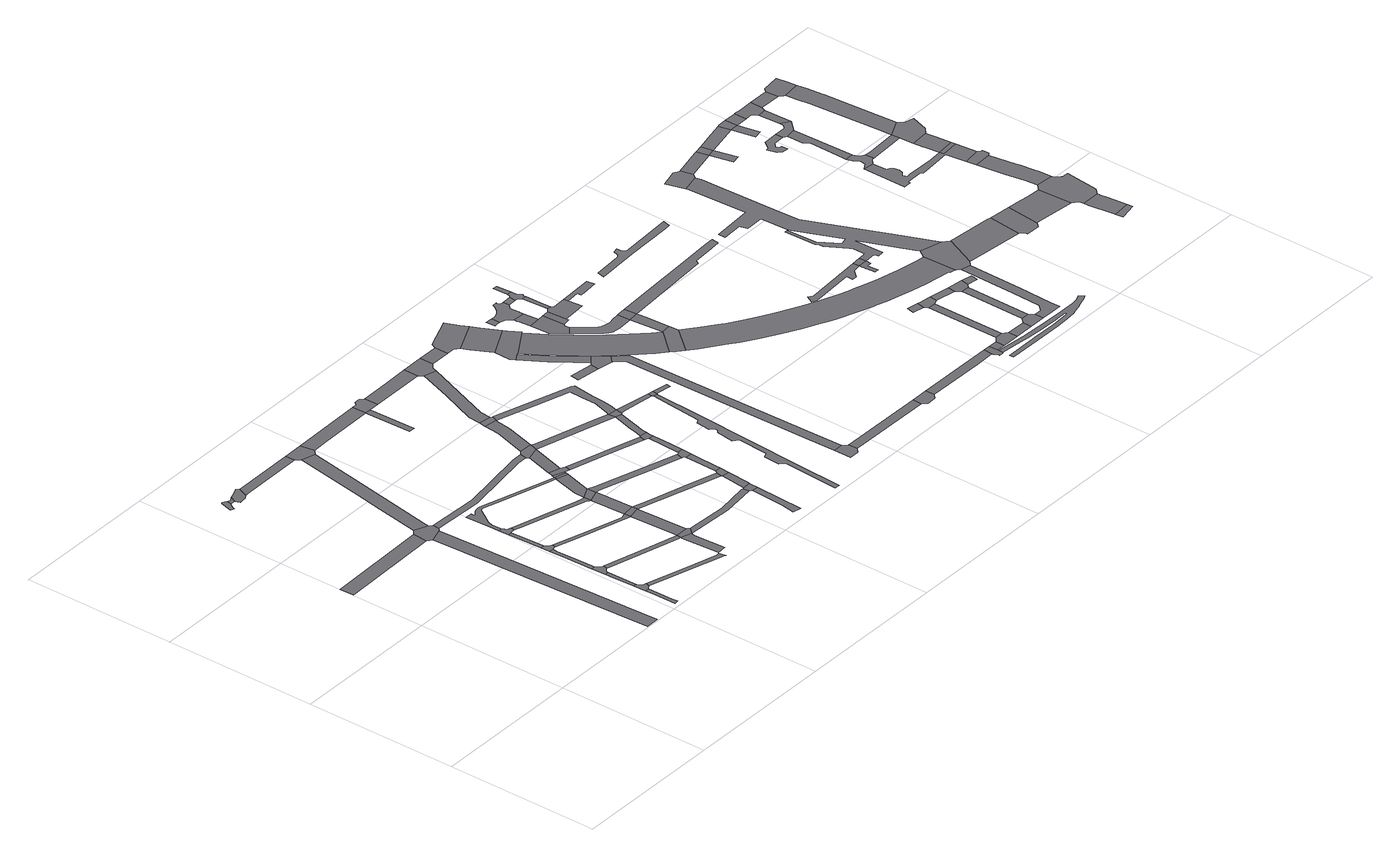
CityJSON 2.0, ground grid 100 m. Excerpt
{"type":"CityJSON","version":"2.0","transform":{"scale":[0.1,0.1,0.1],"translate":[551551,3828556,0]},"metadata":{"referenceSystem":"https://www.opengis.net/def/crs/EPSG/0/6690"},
"CityObjects":{
"road1":{"type":"Road","attributes":{"RoadStructureAttribute.sectionType":"1"},"geometry":[{"type":"MultiSurface","lod":"1","boundaries":[[[0,1,2,3]]]}]},
"road2":{"type":"Road","attributes":{"RoadStructureAttribute.sectionType":"1"},"geometry":[{"type":"MultiSurface","lod":"1","boundaries":[[[4,5,6,7,8,9]]]}]},
"road3":{"type":"Road","geometry":[{"type":"MultiSurface","lod":"1","boundaries":[[[10,11,12,13,14,15,16,17,18,19]]]}]},
"road4":{"type":"Road","attributes":{"RoadStructureAttribute.sectionType":"1"},"geometry":[{"type":"MultiSurface","lod":"1","boundaries":[[[20,21,19,18,22]]]}]},
"road5":{"type":"Road","attributes":{"RoadStructureAttribute.sectionType":"1"},"geometry":[{"type":"MultiSurface","lod":"1","boundaries":[[[23,24,25,26,27,28]]]}]},
"road6":{"type":"Road","geometry":[{"type":"MultiSurface","lod":"1","boundaries":[[[29,30,31,32,33,25,24,34,35,36,37]]]}]},
"road7":{"type":"Road","geometry":[{"type":"MultiSurface","lod":"1","boundaries":[[[38,39,40,20,22,41,42,43,44,45,46,47,48]]]}]},
"road8":{"type":"Road","attributes":{"RoadStructureAttribute.sectionType":"1"},"geometry":[{"type":"MultiSurface","lod":"1","boundaries":[[[49,50,51,33,32]]]}]},
"road9":{"type":"Road","geometry":[{"type":"MultiSurface","lod":"1","boundaries":[[[52,0,3,6,5,53,54,55]]]}]},
"road10":{"type":"Road","geometry":[{"type":"MultiSurface","lod":"1","boundaries":[[[56,57,58,59,50,49,60,61,62,63]]]}]},
"road11":{"type":"Road","attributes":{"RoadStructureAttribute.sectionType":"1"},"geometry":[{"type":"MultiSurface","lod":"1","boundaries":[[[64,65,66,67,68,69,70,59,58]]]}]},
"road12":{"type":"Road","geometry":[{"type":"MultiSurface","lod":"1","boundaries":[[[71,72,73,74,69,68,75,76,77]]]}]},
"road13":{"type":"Road","attributes":{"RoadStructureAttribute.sectionType":"1"},"geometry":[{"type":"MultiSurface","lod":"1","boundaries":[[[78,79,80,81,82,74,73]]]}]},
"road14":{"type":"Road","attributes":{"RoadStructureAttribute.sectionType":"1"},"geometry":[{"type":"MultiSurface","lod":"1","boundaries":[[[83,84,85,37,36,86,87,88,89,90,91]]]}]},
"road15":{"type":"Road","geometry":[{"type":"MultiSurface","lod":"1","boundaries":[[[92,93,94,95,81,80,96,97,98]]]}]},
"road16":{"type":"Road","attributes":{"RoadStructureAttribute.sectionType":"1"},"geometry":[{"type":"MultiSurface","lod":"1","boundaries":[[[99,48,47,100,101,102]]]}]},
"road17":{"type":"Road","attributes":{"RoadStructureAttribute.sectionType":"1"},"geometry":[{"type":"MultiSurface","lod":"1","boundaries":[[[103,104,105,52,55,106,107,108,109]]]}]},
"road18":{"type":"Road","attributes":{"RoadStructureAttribute.sectionType":"1"},"geometry":[{"type":"MultiSurface","lod":"1","boundaries":[[[110,111,63,62,112,113,114,115,116]]]}]},
"road19":{"type":"Road","attributes":{"RoadStructureAttribute.sectionType":"1"},"geometry":[{"type":"MultiSurface","lod":"1","boundaries":[[[117,118,119,77,76,120,121,122,123]]]}]},
"road20":{"type":"Road","attributes":{"RoadStructureAttribute.sectionType":"1"},"geometry":[{"type":"MultiSurface","lod":"1","boundaries":[[[124,125,126,127,128,98,97,129,130,131,132,133,134]]]}]},
"road21":{"type":"Road","geometry":[{"type":"MultiSurface","lod":"1","boundaries":[[[135,99,102,103,109,136]]]}]},
"road22":{"type":"Road","attributes":{"RoadStructureAttribute.sectionType":"1"},"geometry":[{"type":"MultiSurface","lod":"1","boundaries":[[[115,137,138,139,140,141]]]}]},
"road23":{"type":"Road","attributes":{"RoadStructureAttribute.sectionType":"1"},"geometry":[{"type":"MultiSurface","lod":"1","boundaries":[[[142,143,144,145,146,147,148,149,150,151,152,153,95,94,154,155,156,157,158,159,160,161,162,163,164]]]}]},
"road24":{"type":"Road","geometry":[{"type":"MultiSurface","lod":"1","boundaries":[[[165,166,167,168,54,53,169,170,171,172,173]]]}]},
"road25":{"type":"Road","geometry":[{"type":"MultiSurface","lod":"1","boundaries":[[[116,115,141,174,175,176]]]}]},
"road26":{"type":"Road","attributes":{"RoadStructureAttribute.sectionType":"1"},"geometry":[{"type":"MultiSurface","lod":"1","boundaries":[[[177,178,179,122,180,181,116,176]]]}]},
"road27":{"type":"Road","geometry":[{"type":"MultiSurface","lod":"1","boundaries":[[[182,123,122,179]]]}]},
"road28":{"type":"Road","attributes":{"RoadStructureAttribute.sectionType":"1"},"geometry":[{"type":"MultiSurface","lod":"1","boundaries":[[[183,184,133,185,186,123,182]]]}]},
"road29":{"type":"Road","geometry":[{"type":"MultiSurface","lod":"1","boundaries":[[[187,134,133,184]]]}]},
"road30":{"type":"Road","attributes":{"RoadStructureAttribute.sectionType":"1"},"geometry":[{"type":"MultiSurface","lod":"1","boundaries":[[[163,188,189,134,187,190,191]]]}]},
"road31":{"type":"Road","attributes":{"RoadStructureAttribute.sectionType":"1"},"geometry":[{"type":"MultiSurface","lod":"1","boundaries":[[[192,135,136,193,194,195]]]}]},
"road32":{"type":"Road","attributes":{"RoadStructureAttribute.sectionType":"1"},"geometry":[{"type":"MultiSurface","lod":"1","boundaries":[[[196,197,198,174,141,199,200]]]}]},
"road33":{"type":"Road","geometry":[{"type":"MultiSurface","lod":"1","boundaries":[[[164,163,191,201]]]}]},
"road34":{"type":"Road","attributes":{"RoadStructureAttribute.sectionType":"1"},"geometry":[{"type":"MultiSurface","lod":"1","boundaries":[[[202,164,201,203]]]}]},
"road35":{"type":"Road","geometry":[{"type":"MultiSurface","lod":"1","boundaries":[[[204,205,202,203,206,207,208]]]}]},
"road36":{"type":"Road","attributes":{"RoadStructureAttribute.sectionType":"1"},"geometry":[{"type":"MultiSurface","lod":"1","boundaries":[[[209,210,211,204,208]]]}]},
"road37":{"type":"Road","attributes":{"RoadStructureAttribute.sectionType":"1"},"geometry":[{"type":"MultiSurface","lod":"1","boundaries":[[[212,213,182,179,214,215,216]]]}]},
"road38":{"type":"Road","geometry":[{"type":"MultiSurface","lod":"1","boundaries":[[[217,165,173,211,210,218]]]}]},
"road39":{"type":"Road","attributes":{"RoadStructureAttribute.sectionType":"1"},"geometry":[{"type":"MultiSurface","lod":"1","boundaries":[[[219,220,221,222,195]]]}]},
"road40":{"type":"Road","attributes":{"RoadStructureAttribute.sectionType":"1"},"geometry":[{"type":"MultiSurface","lod":"1","boundaries":[[[223,187,184,224,225,226,227]]]}]},
"road41":{"type":"Road","attributes":{"RoadStructureAttribute.sectionType":"1"},"geometry":[{"type":"MultiSurface","lod":"1","boundaries":[[[228,229,230,231,232]]]}]},
"road42":{"type":"Road","geometry":[{"type":"MultiSurface","lod":"1","boundaries":[[[233,234,235,192,195,222,236,237,238]]]}]},
"road43":{"type":"Road","attributes":{"RoadStructureAttribute.sectionType":"1"},"geometry":[{"type":"MultiSurface","lod":"1","boundaries":[[[239,240,217,218,241,242,243]]]}]},
"road44":{"type":"Road","geometry":[{"type":"MultiSurface","lod":"1","boundaries":[[[244,245,196,200,228,232]]]}]},
"road45":{"type":"Road","attributes":{"RoadStructureAttribute.sectionType":"1"},"geometry":[{"type":"MultiSurface","lod":"1","boundaries":[[[207,206,246,247,248]]]}]},
"road46":{"type":"Road","attributes":{"RoadStructureAttribute.sectionType":"1"},"geometry":[{"type":"MultiSurface","lod":"1","boundaries":[[[249,245,244,250,251]]]}]},
"road47":{"type":"Road","geometry":[{"type":"MultiSurface","lod":"1","boundaries":[[[252,239,243,253,254]]]}]},
"road48":{"type":"Road","geometry":[{"type":"MultiSurface","lod":"1","boundaries":[[[255,256,216,215,249,251,257]]]}]},
"road49":{"type":"Road","attributes":{"RoadStructureAttribute.sectionType":"1"},"geometry":[{"type":"MultiSurface","lod":"1","boundaries":[[[258,259,255,257,260,261,262]]]}]},
"road50":{"type":"Road","attributes":{"RoadStructureAttribute.sectionType":"1"},"geometry":[{"type":"MultiSurface","lod":"1","boundaries":[[[263,264,218,210,265,266,267]]]}]},
"road51":{"type":"Road","geometry":[{"type":"MultiSurface","lod":"1","boundaries":[[[268,269,227,226,270,258,262,271]]]}]},
"road52":{"type":"Road","attributes":{"RoadStructureAttribute.sectionType":"1"},"geometry":[{"type":"MultiSurface","lod":"1","boundaries":[[[272,273,238,237,274]]]}]},
"road53":{"type":"Road","attributes":{"RoadStructureAttribute.sectionType":"1"},"geometry":[{"type":"MultiSurface","lod":"1","boundaries":[[[275,276,268,271,277,278]]]}]},
"road54":{"type":"Road","attributes":{"RoadStructureAttribute.sectionType":"1"},"geometry":[{"type":"MultiSurface","lod":"1","boundaries":[[[279,280,281,252,254,282,283]]]}]},
"road55":{"type":"Road","geometry":[{"type":"MultiSurface","lod":"1","boundaries":[[[284,248,247,285,275,278,286,287]]]}]},
"road56":{"type":"Road","attributes":{"RoadStructureAttribute.sectionType":"1"},"geometry":[{"type":"MultiSurface","lod":"1","boundaries":[[[288,289,290,291,292,293,294,295,253,243,296,297,298,299,300,267,301]]]}]},
"road57":{"type":"Road","attributes":{"RoadStructureAttribute.sectionType":"1"},"geometry":[{"type":"MultiSurface","lod":"1","boundaries":[[[266,302,303,284,287,304,305,306]]]}]},
"road58":{"type":"Road","geometry":[{"type":"MultiSurface","lod":"1","boundaries":[[[267,266,306,307,301]]]}]},
"road59":{"type":"Road","attributes":{"RoadStructureAttribute.sectionType":"1"},"geometry":[{"type":"MultiSurface","lod":"1","boundaries":[[[308,309,310,311,312,313,314,315,316,317,318,319,320,321,322,323,324,325,326,327]]]}]},
"road60":{"type":"Road","geometry":[{"type":"MultiSurface","lod":"1","boundaries":[[[328,272,274,279,283,329,330]]]}]},
"road61":{"type":"Road","geometry":[{"type":"MultiSurface","lod":"1","boundaries":[[[331,332,333,334,335,336]]]}]},
"road62":{"type":"Road","attributes":{"RoadStructureAttribute.sectionType":"1"},"geometry":[{"type":"MultiSurface","lod":"1","boundaries":[[[301,307,337,338,339]]]}]},
"road63":{"type":"Road","attributes":{"RoadStructureAttribute.sectionType":"1"},"geometry":[{"type":"MultiSurface","lod":"1","boundaries":[[[340,328,330,341]]]}]},
"road64":{"type":"Road","geometry":[{"type":"MultiSurface","lod":"1","boundaries":[[[339,338,308,327,342,343]]]}]},
"road65":{"type":"Road","geometry":[{"type":"MultiSurface","lod":"1","boundaries":[[[344,345,346,347,348]]]}]},
"road66":{"type":"Road","geometry":[{"type":"MultiSurface","lod":"1","boundaries":[[[349,350,351,343,342]]]}]},
"road67":{"type":"Road","attributes":{"RoadStructureAttribute.sectionType":"1"},"geometry":[{"type":"MultiSurface","lod":"1","boundaries":[[[352,353,354,355,356,357,358,332,331]]]}]},
"road68":{"type":"Road","geometry":[{"type":"MultiSurface","lod":"1","boundaries":[[[359,360,361,340,341,362,363,364]]]}]},
"road69":{"type":"Road","attributes":{"RoadStructureAttribute.sectionType":"1"},"geometry":[{"type":"MultiSurface","lod":"1","boundaries":[[[365,366,367,368,369,370,371,372,373,374]]]}]},
"road70":{"type":"Road","attributes":{"RoadStructureAttribute.sectionType":"1"},"geometry":[{"type":"MultiSurface","lod":"1","boundaries":[[[375,364,363,376,377,378]]]}]},
"road71":{"type":"Road","geometry":[{"type":"MultiSurface","lod":"1","boundaries":[[[379,380,378,377,381,369,368,382,383]]]}]},
"road72":{"type":"Road","attributes":{"RoadStructureAttribute.sectionType":"1"},"geometry":[{"type":"MultiSurface","lod":"1","boundaries":[[[336,335,384,385]]]}]},
"road73":{"type":"Road","geometry":[{"type":"MultiSurface","lod":"1","boundaries":[[[386,374,373,387,348,347,355,354]]]}]},
"road74":{"type":"Road","geometry":[{"type":"MultiSurface","lod":"1","boundaries":[[[388,389,390,391,392,393,394]]]}]},
"road75":{"type":"Road","attributes":{"RoadStructureAttribute.sectionType":"1"},"geometry":[{"type":"MultiSurface","lod":"1","boundaries":[[[395,396,397,398,399,400,383,382,401,402,403,404,405,406,407,408,409]]]}]},
"road76":{"type":"Road","geometry":[{"type":"MultiSurface","lod":"1","boundaries":[[[410,411,412,413,414,415,416,417,418]]]}]},
"road77":{"type":"Road","attributes":{"RoadStructureAttribute.sectionType":"1"},"geometry":[{"type":"MultiSurface","lod":"1","boundaries":[[[419,420,421,412,411,422]]]}]},
"road78":{"type":"Road","geometry":[{"type":"MultiSurface","lod":"1","boundaries":[[[423,424,425,426,427,428,429,430,431,432,433,434,394,393,435,436,437,419,422,438,439,440,441,442,443,444]]]}]},
"road79":{"type":"Road","attributes":{"RoadStructureAttribute.sectionType":"1"},"geometry":[{"type":"MultiSurface","lod":"1","boundaries":[[[445,410,418,446]]]}]},
"road80":{"type":"Road","attributes":{"RoadStructureAttribute.sectionType":"1"},"geometry":[{"type":"MultiSurface","lod":"1","boundaries":[[[447,448,449,450,451,415,414,452,453,454,455,456,457,458,459,460]]]}]},
"road81":{"type":"Road","geometry":[{"type":"MultiSurface","lod":"1","boundaries":[[[385,384,461,462,463,464]]]}]},
"road82":{"type":"Road","geometry":[{"type":"MultiSurface","lod":"1","boundaries":[[[465,409,408,466,467,468]]]}]},
"road83":{"type":"Road","attributes":{"RoadStructureAttribute.sectionType":"1"},"geometry":[{"type":"MultiSurface","lod":"1","boundaries":[[[469,444,443,470]]]}]},
"road84":{"type":"Road","attributes":{"RoadStructureAttribute.sectionType":"1"},"geometry":[{"type":"MultiSurface","lod":"1","boundaries":[[[471,472,473,474,475]]]}]},
"road85":{"type":"Road","geometry":[{"type":"MultiSurface","lod":"1","boundaries":[[[474,476,445,446,477,478,479,480,481,482,483,475]]]}]},
"road86":{"type":"Road","geometry":[{"type":"MultiSurface","lod":"1","boundaries":[[[484,485,486,487,488,489,469,470,490,473,472]]]}]},
"road87":{"type":"Road","attributes":{"RoadStructureAttribute.sectionType":"1"},"geometry":[{"type":"MultiSurface","lod":"1","boundaries":[[[491,492,493,459,494,409,465]]]}]},
"road88":{"type":"Road","geometry":[{"type":"MultiSurface","lod":"1","boundaries":[[[495,496,497,498,488,487]]]}]},
"road89":{"type":"Road","geometry":[{"type":"MultiSurface","lod":"1","boundaries":[[[499,500,460,459,493]]]}]},
"road90":{"type":"Road","attributes":{"RoadStructureAttribute.sectionType":"1"},"geometry":[{"type":"MultiSurface","lod":"1","boundaries":[[[501,502,503,504,505,481,480]]]}]},
"road91":{"type":"Road","attributes":{"RoadStructureAttribute.sectionType":"1"},"geometry":[{"type":"MultiSurface","lod":"1","boundaries":[[[506,464,463,507,508,509]]]}]},
"road92":{"type":"Road","geometry":[{"type":"MultiSurface","lod":"1","boundaries":[[[509,508,510,511,512,513,514,515,516,517,518]]]}]},
"road93":{"type":"Road","attributes":{"RoadStructureAttribute.sectionType":"1"},"geometry":[{"type":"MultiSurface","lod":"1","boundaries":[[[519,520,521,522,523,524,525,526,527,528,529,499,493]]]}]},
"road94":{"type":"Road","geometry":[{"type":"MultiSurface","lod":"1","boundaries":[[[530,531,532,533,534,535,536,537,538,539,540,541,542,543,544,545,546,547,548,549,550,551,552,468,467,553,554,555,556,557,558,559,560,561,562,563,564,565,566,567,568,569,570,571,572,573,574]]]}]},
"road95":{"type":"Road","attributes":{"RoadStructureAttribute.sectionType":"1"},"geometry":[{"type":"MultiSurface","lod":"1","boundaries":[[[518,517,575,576]]]}]},
"road96":{"type":"Road","geometry":[{"type":"MultiSurface","lod":"1","boundaries":[[[577,576,575,578,579,580,581,582]]]}]},
"road97":{"type":"Road","geometry":[{"type":"MultiSurface","lod":"1","boundaries":[[[583,584,585,586,587,588,589,590,591,592,593,594,595,596,597]]]}]},
"road98":{"type":"Road","attributes":{"RoadStructureAttribute.sectionType":"1"},"geometry":[{"type":"MultiSurface","lod":"1","boundaries":[[[598,577,582,599]]]}]},
"road99":{"type":"Road","geometry":[{"type":"MultiSurface","lod":"1","boundaries":[[[600,601,602,603,604]]]}]},
"road100":{"type":"Road","attributes":{"RoadStructureAttribute.sectionType":"1"},"geometry":[{"type":"MultiSurface","lod":"1","boundaries":[[[581,580,605,606]]]}]},
"road101":{"type":"Road","attributes":{"RoadStructureAttribute.sectionType":"1"},"geometry":[{"type":"MultiSurface","lod":"1","boundaries":[[[607,608,609,610,611,612,613,614,615,616]]]}]},
"road102":{"type":"Road","geometry":[{"type":"MultiSurface","lod":"1","boundaries":[[[617,618,604,603,598,599,619,620]]]}]},
"road103":{"type":"Road","geometry":[{"type":"MultiSurface","lod":"1","boundaries":[[[621,622,623,624,625,626,627,628,629,630,631,632,633,634,635,636,637,638,639,640,641,642,516,515,643,644,645,646,647,648,649,650,651,652,653,654,655,656,657,658,659]]]}]},
"road104":{"type":"Road","geometry":[{"type":"MultiSurface","lod":"1","boundaries":[[[660,606,605,661,662,663,664,665]]]}]},
"road105":{"type":"Road","attributes":{"RoadStructureAttribute.sectionType":"1"},"geometry":[{"type":"MultiSurface","lod":"1","boundaries":[[[620,619,666,667]]]}]},
"road106":{"type":"Road","attributes":{"RoadStructureAttribute.sectionType":"1"},"geometry":[{"type":"MultiSurface","lod":"1","boundaries":[[[668,660,665,669]]]}]},
"road107":{"type":"Road","geometry":[{"type":"MultiSurface","lod":"1","boundaries":[[[616,670,671,672,673,674]]]}]},
"road108":{"type":"Road","geometry":[{"type":"MultiSurface","lod":"1","boundaries":[[[667,666,668,669,675,676]]]}]},
"road109":{"type":"Road","geometry":[{"type":"MultiSurface","lod":"1","boundaries":[[[677,607,616,674]]]}]},
"road110":{"type":"Road","attributes":{"RoadStructureAttribute.sectionType":"1"},"geometry":[{"type":"MultiSurface","lod":"1","boundaries":[[[678,679,680,681,682,662,661,683,684,685,686,687]]]}]},
"road111":{"type":"Road","geometry":[{"type":"MultiSurface","lod":"1","boundaries":[[[688,689,690,676,675]]]}]},
"road112":{"type":"Road","geometry":[{"type":"MultiSurface","lod":"1","boundaries":[[[691,692,693,694,695,696,697,698,699,700,701,702,703,704,705,706,707,708,709,710,711,712,713,714,715,716,717,718,719,720,721,722,723,724,725,726,727,677,674,728,729,730,731,732,733,734,735,736]]]}]},
"road113":{"type":"Road","geometry":[{"type":"MultiSurface","lod":"1","boundaries":[[[735,737,574,573,738,678,687,739,740,741,742,736]]]}]},
"road114":{"type":"Road","geometry":[{"type":"MultiSurface","lod":"1","boundaries":[[[743,744,745,700,699,746,747,748,749]]]}]},
"road115":{"type":"Road","attributes":{"RoadStructureAttribute.sectionType":"1"},"geometry":[{"type":"MultiSurface","lod":"1","boundaries":[[[750,741,740,751,752,753]]]}]},
"road116":{"type":"Road","attributes":{"RoadStructureAttribute.sectionType":"1"},"geometry":[{"type":"MultiSurface","lod":"1","boundaries":[[[754,755,749,748,756]]]}]},
"road117":{"type":"Road","geometry":[{"type":"MultiSurface","lod":"1","boundaries":[[[753,752,757,758,759,760,761,762,763]]]}]},
"road118":{"type":"Road","geometry":[{"type":"MultiSurface","lod":"1","boundaries":[[[764,765,766,756]]]}]},
"road119":{"type":"Road","geometry":[{"type":"MultiSurface","lod":"1","boundaries":[[[767,754,756,766]]]}]},
"road120":{"type":"Road","attributes":{"RoadStructureAttribute.sectionType":"1"},"geometry":[{"type":"MultiSurface","lod":"1","boundaries":[[[768,769,767,766,770]]]}]},
"road121":{"type":"Road","attributes":{"RoadStructureAttribute.sectionType":"1"},"geometry":[{"type":"MultiSurface","lod":"1","boundaries":[[[771,772,773,763,762,774,775,776]]]}]},
"road122":{"type":"Road","attributes":{"RoadStructureAttribute.sectionType":"1"},"geometry":[{"type":"MultiSurface","lod":"1","boundaries":[[[777,778,779,780,781,782,783,784,785,786,787,788]]]}]},
"road123":{"type":"Road","geometry":[{"type":"MultiSurface","lod":"1","boundaries":[[[789,790,791,792,793,794,795,796,797,798,799,800,801,802,803,804,805,806]]]}]},
"road124":{"type":"Road","geometry":[{"type":"MultiSurface","lod":"1","boundaries":[[[807,808,809,770]]]}]},
"road125":{"type":"Road","geometry":[{"type":"MultiSurface","lod":"1","boundaries":[[[810,811,768,770,809]]]}]},
"road126":{"type":"Road","attributes":{"RoadStructureAttribute.sectionType":"1"},"geometry":[{"type":"MultiSurface","lod":"1","boundaries":[[[812,813,814,815,816,817,794,793]]]}]},
"road127":{"type":"Road","geometry":[{"type":"MultiSurface","lod":"1","boundaries":[[[818,819,820,821]]]}]},
"road128":{"type":"Road","attributes":{"function":"3","RoadStructureAttribute.sectionType":"1"},"geometry":[{"type":"MultiSurface","lod":"1","boundaries":[[[822,823,824,819,818,825,826,827,828]]]}]},
"road129":{"type":"Road","attributes":{"RoadStructureAttribute.sectionType":"1"},"geometry":[{"type":"MultiSurface","lod":"1","boundaries":[[[829,830,810,809,831]]]}]},
"road130":{"type":"Road","attributes":{"RoadStructureAttribute.sectionType":"1"},"geometry":[{"type":"MultiSurface","lod":"1","boundaries":[[[801,832,833,834,835,836,837,838,839,840,841,842,843,844,845,846,847,848,849,850,851,852,853,854,802]]]}]},
"road131":{"type":"Road","geometry":[{"type":"MultiSurface","lod":"1","boundaries":[[[855,856,857,777,788,814,813,858]]]}]},
"road132":{"type":"Road","geometry":[{"type":"MultiSurface","lod":"1","boundaries":[[[859,860,861,776,775,862,863,822,828,864,865,866,867,868,869,870,871]]]}]},
"road133":{"type":"Road","attributes":{"RoadStructureAttribute.sectionType":"1"},"geometry":[{"type":"MultiSurface","lod":"1","boundaries":[[[872,873,874,806,805,804,875]]]}]},
"road134":{"type":"Road","attributes":{"RoadStructureAttribute.sectionType":"1"},"geometry":[{"type":"MultiSurface","lod":"1","boundaries":[[[876,877,855,858]]]}]},
"road135":{"type":"Road","attributes":{"function":"3","RoadStructureAttribute.sectionType":"1"},"geometry":[{"type":"MultiSurface","lod":"1","boundaries":[[[878,879,880,881,882,883,884,885,886,859,871]]]}]},
"road136":{"type":"Road","geometry":[{"type":"MultiSurface","lod":"1","boundaries":[[[887,829,831,888,877,876,889,890,891]]]}]},
"road137":{"type":"Road","geometry":[{"type":"MultiSurface","lod":"1","boundaries":[[[892,893,842,841,884,883,894,895,896,897]]]}]},
"road138":{"type":"Road","geometry":[{"type":"MultiSurface","lod":"1","boundaries":[[[898,845,844,843]]]}]},
"road139":{"type":"Road","attributes":{"function":"3","RoadStructureAttribute.sectionType":"1"},"geometry":[{"type":"MultiSurface","lod":"1","boundaries":[[[899,900,901,902,903,845,898]]]}]},
"road140":{"type":"Road","attributes":{"RoadStructureAttribute.sectionType":"1"},"geometry":[{"type":"MultiSurface","lod":"1","boundaries":[[[890,889,904,905,906]]]}]},
"road141":{"type":"Road","geometry":[{"type":"MultiSurface","lod":"1","boundaries":[[[907,908,909,872,875,901,900,910,911]]]}]},
"road142":{"type":"Road","attributes":{"function":"3","RoadStructureAttribute.sectionType":"1"},"geometry":[{"type":"MultiSurface","lod":"1","boundaries":[[[912,913,914,915,916,917,918,919,920,921,922,872,909]]]}]},
"road143":{"type":"Road","geometry":[{"type":"MultiSurface","lod":"1","boundaries":[[[923,924,925,926,906,905,927,917,916]]]}]}
},
"vertices":[
[686,1595,0],[5,1581,0],[7,1487,0],[680,1503,0],
[846,433,0],[801,1507,0],[711,1478,0],[756,432,0],[774,7,0],[864,11,0],
[278,2632,0],[271,2628,0],[266,2627,0],[243,2549,0],[247,2545,0],[267,2538,0],[272,2551,0],[282,2572,0],[292,2584,0],[300,2615,0],
[346,2621,0],[321,2606,0],[326,2582,0],
[1074,73,0],[1070,235,0],[1046,234,0],[1047,192,0],[1052,32,0],[1077,33,0],
[1094,283,0],[1079,293,0],[1072,303,0],[1066,318,0],[1043,317,0],[1077,243,0],[1089,250,0],[1097,253,0],[1105,280,0],
[426,2652,0],[374,2630,0],[374,2629,0],[341,2552,0],[362,2601,0],[346,2562,0],[343,2554,0],[342,2552,0],[386,2555,0],[413,2572,0],[438,2633,0],
[1060,513,0],[1036,512,0],[1037,480,0],
[718,1621,0],[820,1524,0],[823,1566,0],[802,1586,0],
[1084,575,0],[1069,590,0],[1059,608,0],[1033,607,0],[1064,530,0],[1077,540,0],[1087,543,0],[1095,572,0],
[1058,623,0],[1050,765,0],[1048,870,0],[1051,887,0],[1053,897,0],[1023,897,0],[1027,772,0],
[1075,930,0],[1060,942,0],[1047,957,0],[1021,956,0],[1066,903,0],[1078,903,0],[1086,927,0],
[1047,975,0],[1039,1092,0],[1035,1180,0],[1013,1179,0],[1019,1034,0],
[1578,145,0],[1575,146,0],[1355,208,0],[1177,229,0],[1468,147,0],[1575,114,0],[1588,110,0],[1602,104,0],[1590,148,0],
[1050,1220,0],[1042,1235,0],[1035,1247,0],[1011,1246,0],[1045,1185,0],[1068,1185,0],[1076,1212,0],
[855,2638,0],[455,2572,0],[839,2577,0],[856,2578,0],
[883,2548,0],[800,2085,0],[767,1897,0],[809,1625,0],[859,1900,0],[912,2195,0],[972,2522,0],
[1572,444,0],[1402,488,0],[1104,541,0],[1315,483,0],[1572,415,0],[1584,412,0],[1587,440,0],
[1569,801,0],[1539,792,0],[1258,872,0],[1236,854,0],[1569,760,0],[1575,760,0],[1574,803,0],
[1564,1082,0],[1556,1080,0],[1546,1080,0],[1508,1089,0],[1138,1193,0],[1128,1165,0],[1546,1045,0],[1556,1037,0],[1564,1035,0],[1566,1034,0],[1565,1083,0],
[987,2639,0],[1002,2549,0],
[1583,400,0],[1597,155,0],[1658,158,0],[1645,365,0],[1653,389,0],
[1563,1350,0],[1338,1417,0],[1130,1478,0],[1110,1478,0],[1090,1475,0],[1075,1467,0],[1053,1450,0],[1045,1447,0],[1042,1457,0],[1045,1472,0],[1002,1474,0],[1009,1284,0],[1031,1317,0],[1044,1350,0],[1075,1400,0],[1107,1450,0],[1120,1458,0],[1135,1455,0],[1218,1429,0],[1476,1354,0],[1563,1329,0],[1611,1316,0],[1617,1334,0],
[1681,1623,0],[1610,1622,0],[1372,1587,0],[1157,1555,0],[1154,1514,0],[1178,1516,0],[1406,1550,0],[1608,1581,0],[1669,1580,0],
[1688,429,0],[1678,441,0],[1669,441,0],
[1671,448,0],[1657,772,0],[1657,775,0],[1576,746,0],[1589,461,0],
[1655,813,0],
[1645,1057,0],[1645,1060,0],[1566,1025,0],[1573,805,0],
[1643,1121,0],
[1609,1308,0],[1564,1150,0],[1643,1128,0],[1689,1294,0],
[1467,2646,0],[1120,2552,0],[1465,2555,0],[1469,2556,0],
[2180,442,0],[2169,441,0],[1960,415,0],[1961,375,0],[2185,402,0],
[1694,1313,0],
[1624,1354,0],[1697,1323,0],
[1634,1389,0],[1627,1363,0],[1728,1314,0],[1738,1351,0],[1709,1367,0],
[1760,1541,0],[1774,1586,0],[1683,1562,0],
[2047,702,0],[1764,779,0],[1799,735,0],[2205,616,0],[2213,656,0],
[1706,1643,0],[1789,1637,0],
[1469,2541,0],[1476,2249,0],[1516,2250,0],[1509,2556,0],
[1686,1101,0],[1669,1063,0],[1952,974,0],[2210,901,0],[2220,941,0],
[2201,388,0],[2187,166,0],[2171,79,0],[2226,69,0],[2241,386,0],
[1555,2669,0],[1515,2666,0],[1497,2647,0],[1516,2556,0],[1576,2556,0],[1575,2648,0],
[1778,1951,0],[1766,1850,0],[1845,1834,0],[1858,1931,0],[1860,1941,0],
[2244,447,0],[2191,442,0],
[1989,1244,0],[2219,1174,0],[2230,1209,0],
[2211,609,0],[2245,457,0],[2256,605,0],
[1784,1995,0],[1878,1978,0],[1865,1985,0],
[2227,671,0],[2220,659,0],[2261,669,0],
[2230,884,0],[2229,811,0],[2265,709,0],[2271,837,0],[2273,882,0],
[2244,1504,0],[1813,1627,0],[2089,1500,0],[2300,1439,0],[2294,1489,0],
[2242,949,0],[2235,941,0],[2223,896,0],[2275,948,0],
[1938,2652,0],[1770,2650,0],[1939,2559,0],
[2250,1162,0],[2246,1064,0],[2279,1039,0],[2282,1161,0],
[1961,2528,0],[1883,2309,0],[1794,2077,0],[1872,2057,0],[2040,2507,0],
[2237,1216,0],[2237,1169,0],[2282,1192,0],[2285,1209,0],
[2371,1535,0],[2378,1588,0],[2385,1665,0],[2400,1810,0],[2394,1815,0],[2388,1820,0],[2128,1903,0],[1890,1973,0],[2116,1860,0],[2339,1792,0],[2335,1700,0],[2336,1612,0],[2304,1507,0],[2359,1483,0],
[2263,1319,0],[2247,1249,0],[2289,1239,0],[2306,1300,0],[2342,1430,0],
[2355,1440,0],
[2595,1402,0],[2586,1317,0],[2563,1061,0],[2536,1049,0],[2527,954,0],[2555,930,0],[2549,913,0],[2530,898,0],[2518,784,0],[2549,757,0],[2537,559,0],[2502,542,0],[2495,438,0],[2526,408,0],[2506,45,0],[2537,42,0],[2556,350,0],[2579,707,0],[2601,1090,0],[2620,1398,0],
[2083,2653,0],[2051,2540,0],[2084,2565,0],
[2858,278,0],[2795,276,0],[2797,164,0],[2859,165,0],[2887,190,0],[2885,250,0],
[2392,1438,0],[2590,1412,0],[2595,1441,0],
[2215,2654,0],[2216,2566,0],
[2625,1403,0],[2627,1435,0],
[2470,1888,0],[2466,1861,0],[2462,1834,0],[2614,1813,0],[2622,1867,0],
[2633,1403,0],[2728,1391,0],[2731,1420,0],
[2854,453,0],[2827,1761,0],[2760,1834,0],[2718,1796,0],[2720,1794,0],[2769,1736,0],[2792,452,0],
[2477,2688,0],[2441,2769,0],[2234,2688,0],[2268,2566,0],[2300,2541,0],[2501,2637,0],
[2638,1981,0],[2575,2067,0],[2518,2151,0],[2451,2256,0],[2403,2225,0],[2500,2075,0],[2583,1962,0],[2638,1891,0],[2642,1886,0],[2686,1922,0],
[2527,2583,0],[2323,2489,0],[2386,2364,0],[2586,2470,0],
[2639,2373,0],[2598,2448,0],[2383,2256,0],[2458,2260,0],[2632,2369,0],
[3459,187,0],[3459,247,0],
[2729,1869,0],[2633,1878,0],
[2591,2589,0],[2593,2572,0],[2595,2552,0],[2597,2529,0],[2611,2529,0],[2638,2529,0],[2637,2584,0],
[3081,1803,0],[2997,1888,0],[2908,1986,0],[2849,2058,0],[2792,2131,0],[2712,2245,0],[2520,2161,0],[2579,2074,0],[2650,1977,0],[2727,1881,0],[2786,1814,0],[2866,1728,0],[2937,1658,0],[2993,1607,0],[3129,1760,0],
[2837,2381,0],[2796,2378,0],[2716,2372,0],[2725,2247,0],[2793,2160,0],[2839,2196,0],[2835,2214,0],[2835,2224,0],[2846,2237,0],
[2706,2481,0],[2709,2460,0],[2710,2454,0],[2789,2477,0],
[2792,2637,0],[2785,2639,0],[2781,2643,0],[2777,2653,0],[2777,2665,0],[2748,2663,0],[2742,2646,0],[2724,2617,0],[2703,2602,0],[2701,2600,0],[2684,2592,0],[2666,2587,0],[2662,2525,0],[2681,2514,0],[2698,2493,0],[2787,2504,0],[2786,2509,0],[2785,2528,0],[2785,2536,0],[2782,2572,0],[2807,2596,0],[2805,2637,0],
[2885,2384,0],[2895,2242,0],
[3057,2057,0],[3021,2049,0],[2983,2054,0],[2958,2060,0],[2930,2080,0],[2910,2009,0],[2933,1989,0],[2944,1979,0],[2958,1976,0],[2976,1972,0],[3011,1971,0],[3059,1973,0],[3111,1976,0],[3104,2061,0],
[3486,159,0],[3548,162,0],[3575,188,0],[3575,247,0],
[3191,1764,0],[3025,1579,0],[3063,1547,0],[3195,1703,0],
[2870,2641,0],[2863,2598,0],
[2932,2478,0],[2929,2576,0],[2902,2575,0],[2911,2408,0],[2935,2401,0],
[2903,2400,0],[2894,2260,0],[2988,2266,0],[3051,2269,0],[3043,2362,0],[3041,2393,0],[2953,2388,0],[2943,2393,0],
[2928,2590,0],[2936,2600,0],[2917,2628,0],[2915,2668,0],[2885,2667,0],[2879,2649,0],[2883,2598,0],
[3181,1928,0],[3178,1964,0],[3177,1983,0],[3127,1785,0],
[2910,2765,0],[2889,2766,0],[2881,2766,0],[2883,2725,0],
[3171,2066,0],[3116,2062,0],
[3130,2370,0],[3133,2343,0],[3161,2345,0],[3268,2354,0],[3260,2404,0],
[3961,245,0],[3962,185,0],[4089,185,0],[4096,245,0],
[4090,176,0],[4094,171,0],[4109,154,0],[4107,143,0],[4133,143,0],[4138,148,0],[4141,177,0],[4141,185,0],[4141,245,0],
[3784,2026,0],[3798,2052,0],[3943,2061,0],[3954,2062,0],[4011,2066,0],[4020,2116,0],[3945,2111,0],[3943,2111,0],[3790,2102,0],[3386,2078,0],[3237,2071,0],
[4567,1088,0],[4497,1099,0],[4426,1113,0],[4363,1127,0],[4312,1138,0],[4245,1155,0],[4160,1179,0],[4151,1182,0],[4142,1185,0],[4090,1201,0],[4026,1223,0],[3951,1251,0],[3906,1270,0],[3808,1313,0],[3673,1381,0],[3665,1385,0],[3660,1388,0],[3606,1417,0],[3549,1451,0],[3476,1495,0],[3413,1537,0],[3392,1551,0],[3281,1633,0],[3118,1500,0],[3244,1408,0],[3311,1359,0],[3409,1296,0],[3516,1234,0],[3640,1167,0],[3738,1121,0],[3783,1100,0],[3831,1080,0],[3953,1031,0],[4055,998,0],[4083,989,0],[4084,989,0],[4139,972,0],[4217,950,0],[4312,927,0],[4411,906,0],[4495,892,0],[4584,880,0],[4583,871,0],[4619,866,0],[4612,1082,0],
[4200,185,0],[4200,244,0],
[4235,271,0],[4234,185,0],[4283,184,0],[4316,184,0],[4316,244,0],[4285,272,0],
[3575,2437,0],[3565,2422,0],[3552,2417,0],[3365,2405,0],[3355,2357,0],[3630,2372,0],[3940,2386,0],[3980,2388,0],[3992,2436,0],[3940,2433,0],[3635,2417,0],[3625,2430,0],[3619,2447,0],[3614,2472,0],[3582,2464,0],
[4233,743,0],[4283,743,0],
[4154,835,0],[4150,813,0],[4145,786,0],[4220,772,0],[4229,821,0],
[4441,184,0],[4441,243,0],
[4318,1351,0],[3929,1324,0],[3902,1343,0],[3874,1294,0],[3907,1279,0],[4194,1297,0],[4193,1254,0],[4225,1255,0],[4265,1301,0],[4320,1308,0],
[4265,816,0],[4262,816,0],[4315,758,0],[4323,808,0],
[4361,71,0],[4407,71,0],[4537,70,0],[4625,74,0],[4659,77,0],[4690,80,0],[4714,87,0],[4754,97,0],[4784,108,0],[4835,125,0],[4863,139,0],[4842,168,0],[4803,150,0],[4786,148,0],[4771,147,0],[4663,148,0],[4579,148,0],[4469,152,0],[4468,152,0],[4336,159,0],[4320,159,0],[4317,160,0],[4255,136,0],[4318,129,0],[4337,129,0],[4342,128,0],[4380,126,0],[4468,122,0],[4578,118,0],[4663,118,0],[4668,117,0],[4667,112,0],[4657,107,0],[4624,104,0],[4536,100,0],[4366,101,0],[4350,101,0],[4141,101,0],[4141,71,0],
[4475,274,0],[4550,184,0],[4550,243,0],[4542,253,0],[4540,256,0],[4525,274,0],
[4450,736,0],[4458,785,0],
[4478,702,0],[4528,701,0],
[4328,1201,0],[4355,1203,0],[4351,1273,0],[4380,1276,0],[4381,1308,0],
[4551,721,0],[4559,770,0],
[4378,1355,0],
[4645,840,0],[4645,834,0],[4638,470,0],[4635,280,0],[4601,243,0],[4631,184,0],[4694,184,0],[4695,250,0],[4700,471,0],[4706,826,0],
[4622,710,0],[4626,735,0],[4630,759,0],
[4716,1281,0],[4682,1364,0],[4609,1539,0],[4475,1862,0],[4468,2031,0],[4458,2309,0],[4455,2384,0],[4450,2533,0],[4441,2569,0],[4324,2538,0],[4330,2518,0],[4338,2305,0],[4344,2151,0],[4345,2132,0],[4083,2117,0],[4078,2069,0],[4215,2078,0],[4228,2028,0],[4234,2024,0],[4349,2030,0],[4349,2026,0],[4355,1858,0],[4356,1839,0],[4362,1823,0],[4483,1534,0],[4436,1520,0],[4357,1646,0],[4347,1842,0],[4329,1840,0],[4335,1632,0],[4345,1620,0],[4347,1585,0],[4425,1460,0],[4433,1445,0],[4436,1374,0],[4434,1364,0],[4422,1358,0],[4455,1311,0],[4460,1307,0],[4465,1286,0],[4506,1289,0],[4498,1497,0],[4501,1489,0],[4637,1159,0],[4647,1134,0],[4792,1099,0],
[4632,1112,0],[4624,861,0],[4713,833,0],[4737,853,0],[4832,1066,0],[4793,1096,0],
[4439,2675,0],[4406,2696,0],[4290,2666,0],[4460,2596,0],[4461,2599,0],[4462,2600,0],[4442,2675,0],
[5130,1034,0],[4759,851,0],[5125,814,0],[5148,1032,0],
[4648,2723,0],[4630,2719,0],[4666,2645,0],
[5143,796,0],[5151,788,0],[5151,770,0],[5242,769,0],[5265,795,0],[5268,798,0],[5291,1017,0],
[4698,2498,0],[4752,2510,0],[4719,2658,0],
[4701,2735,0],
[4922,2786,0],[4799,2758,0],[4940,2707,0],
[5438,1002,0],[5362,1010,0],[5361,1010,0],[5300,795,0],[5542,771,0],[5532,993,0],
[5056,2484,0],[4962,2482,0],[4924,2431,0],[4907,2430,0],[4923,2368,0],[4944,2346,0],[4987,2342,0],[4986,2384,0],[4970,2388,0],[4958,2405,0],[4983,2432,0],[5057,2435,0],
[5196,1974,0],[5182,1986,0],[5172,1997,0],[5168,2010,0],[5162,2024,0],[5108,2023,0],[5109,2010,0],[5114,1994,0],[5120,1984,0],[5127,1974,0],[5140,1947,0],[5138,1911,0],[5095,1887,0],[5162,1880,0],[5196,1909,0],[5210,1910,0],[5210,1920,0],[5207,1967,0],
[4970,2555,0],[5024,2566,0],[4996,2710,0],
[4995,2791,0],[4936,2790,0],
[5161,2074,0],[5154,2431,0],[5085,2422,0],[5084,2313,0],[5111,2282,0],[5108,2046,0],
[5725,520,0],[5607,507,0],[5612,457,0],[5729,481,0],
[5582,712,0],[5586,681,0],[5605,522,0],[5710,654,0],[5705,697,0],[5704,702,0],[5702,713,0],
[5079,2791,0],[5077,2791,0],[5079,2710,0],
[5094,1597,0],[5146,1599,0],[5147,1614,0],[5251,1614,0],[5270,1601,0],[5488,1618,0],[5489,1612,0],[5494,1574,0],[5494,1572,0],[5504,1487,0],[5621,1502,0],[5606,1641,0],[5487,1628,0],[5483,1658,0],[5394,1651,0],[5213,1653,0],[5185,1650,0],[5173,1679,0],[5196,1697,0],[5205,1726,0],[5200,1760,0],[5186,1774,0],[5165,1786,0],
[5156,2535,0],[5156,2506,0],[5134,2485,0],[5214,2497,0],
[5567,1027,0],[5565,1026,0],[5550,1011,0],[5558,758,0],[5579,739,0],[5716,728,0],[5737,751,0],[5759,969,0],[5717,973,0],[5715,976,0],[5708,983,0],[5685,1007,0],[5684,1022,0],
[5456,1975,0],[5261,1964,0],[5233,1964,0],[5459,1921,0],
[5209,2682,0],[5150,2675,0],
[5678,1107,0],[5673,1149,0],[5661,1229,0],[5657,1255,0],[5657,1257,0],[5631,1425,0],[5513,1420,0],[5540,1236,0],[5559,1112,0],
[5080,2793,0],[5125,2710,0],[5219,2709,0],[5220,2790,0],[5130,2791,0],
[5641,1483,0],[5622,1500,0],[5632,1426,0],[5649,1442,0],[5650,1443,0],[5646,1483,0],
[5603,1671,0],
[5592,1769,0],[5586,1836,0],[5466,1827,0],[5470,1763,0],[5473,1742,0],
[5222,2709,0],[5365,2709,0],[5356,2789,0],
[5604,1993,0],[5588,2010,0],[5569,2031,0],[5622,1868,0],[5660,1983,0],
[5557,2216,0],[5536,2520,0],[5535,2535,0],[5523,2631,0],[5515,2697,0],[5396,2682,0],[5406,2599,0],[5416,2518,0],[5421,2477,0],[5450,2050,0],[5456,1976,0],
[5507,2759,0],[5498,2829,0],[5378,2814,0],[5374,2809,0],[5388,2689,0]
]}
